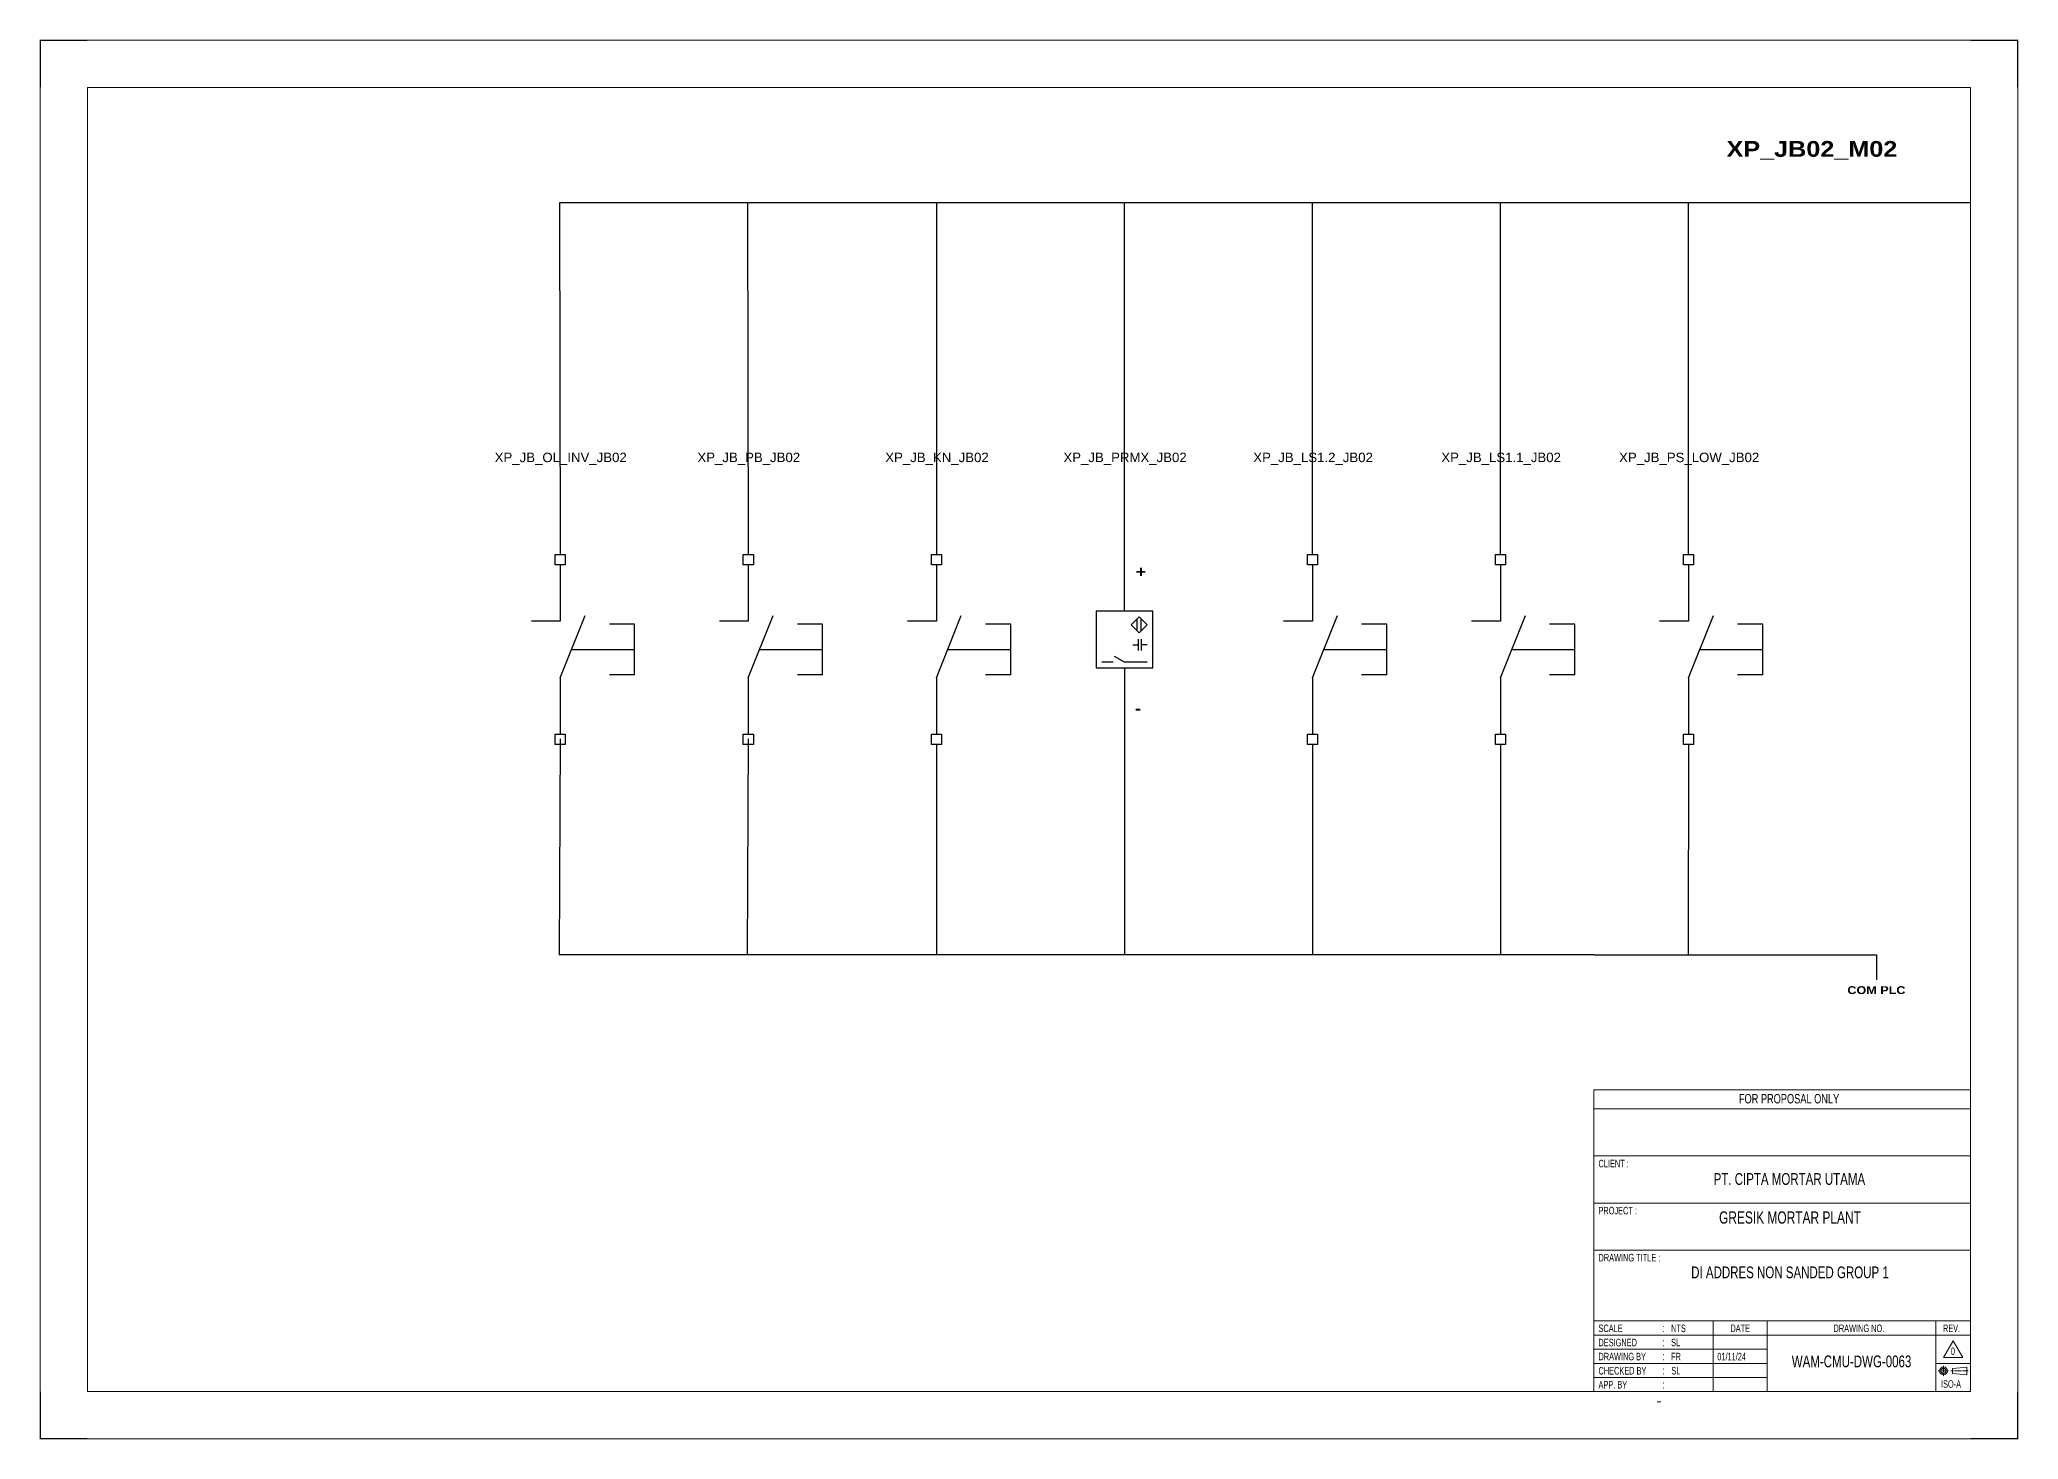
# Model space of a CAD drawing. Header units: centimetres. Extents: x -30014 to 38541, y 15960 to 46751.
# Drawn here: x -6631 to -348, y 33853 to 38297 of the extents above; entities that cross this region are included whole.
import ezdxf
from ezdxf.enums import TextEntityAlignment as Align

# ---------------------------------------------------------------- set-up
doc = ezdxf.new("R2010")
doc.units = ezdxf.units.CM
doc.header["$MEASUREMENT"] = 0
doc.linetypes.add('CENTER', pattern=[2, 1.25, -0.25, 0.25, -0.25])
for name, color, linetype in [('1', 7, 'Continuous'), ('Etiket-Line-L', 7, 'Continuous'), ('EtIket-Line-S', 2, 'Continuous'), ('Etiket-Text-List0', 2, 'Continuous'), ('Etiket-Text-List1', 3, 'Continuous'), ('Etiket-Text-List2', 1, 'Continuous')]:
    doc.layers.add(name, color=color, linetype=linetype)
for name, color, linetype, lineweight in [('Center_line', 2, 'CENTER', 5), ('Etiket', 7, 'Continuous', 5), ('Object', 4, 'Continuous', 25)]:
    doc.layers.add(name, color=color, linetype=linetype, lineweight=lineweight)
doc.styles.add('Bold', font='ariblk.ttf', dxfattribs={"height": 25.4})
doc.styles.add('DIM', font='romans', dxfattribs={"height": 6.096})
doc.styles.get("Standard").update_dxf_attribs({"font": 'arial.ttf'})

# ---------------------------------------------------------------- blocks, each defined once
blk = doc.blocks.new('x5 Out Line')
at = {"const_width": 0.3}
for points in [[(9.65, 286.71), (0, 286.71), (0, 277.06)], [(405.45, 277.06), (405.45, 286.71), (395.8, 286.71)], [(0, 9.65), (0, 0), (9.65, 0)], [(405.45, 9.65), (405.45, 0), (395.8, 0)]]:
    blk.add_lwpolyline(points, dxfattribs=at)
at = {"lineweight": 15}
blk.add_lwpolyline([(395.8, 9.65), (395.8, 277.06), (9.65, 277.06), (9.65, 9.65)], close=True, dxfattribs=at)
at = {"layer": 'EtIket-Line-S', "lineweight": 9, "ltscale": 0.5}
blk.add_lwpolyline([(0, 0), (405.45, 0), (405.45, 286.71), (0, 286.71)], close=True, dxfattribs=at)
blk = doc.blocks.new('A$C6CDB76E5')
at = {"lineweight": 15}
for p, q in [((-196.2, 0), (-196.2, 157.1)), ((-196.2, 157.1), (0, 157.1)), ((0, 0), (0, 157.1)), ((-196.2, 147.3), (0, 147.3)), ((-196.2, 122.8), (0, 122.8)), ((-196.2, 98.2), (0, 98.2)), ((-196.2, 73.7), (0, 73.7)), ((-196.2, 36.8), (0, 36.8)), ((-134, 0), (-134, 36.8)), ((-105.9, 0), (-105.9, 36.8)), ((-18.1, 0), (-18.1, 36.8)), ((-196.2, 29.4), (0, 29.4)), ((-196.2, 22.1), (-105.9, 22.1)), ((-196.2, 14.7), (-105.9, 14.7)), ((-18.1, 14.7), (0, 14.7)), ((-196.2, 7.4), (-105.9, 7.4))]:
    blk.add_line(p, q, dxfattribs=at)
at = {"layer": 'Center_line', "lineweight": 13}
for p, q in [((-16.9, 10.8), (-11.3, 10.8)), ((-14.1, 13.5), (-14.1, 8)), ((-10.3, 10.8), (-1.2, 10.8))]:
    blk.add_line(p, q, dxfattribs=at)
at = {"layer": 'Etiket-Line-L', "lineweight": 15}
for p, q in [((0, 0), (0, 122.6)), ((-196.2, 0), (0, 0))]:
    blk.add_line(p, q, dxfattribs=at)
blk.add_lwpolyline([(-9, 26.4), (-4, 17.7), (-14.1, 17.7)], close=True, dxfattribs=at)
at = {"layer": 'Object', "lineweight": 15}
blk.add_lwpolyline([(-9.5, 9.5), (-1.9, 8.7), (-1.9, 12.8), (-9.5, 12)], close=True, dxfattribs=at)
for radius in [2.03, 1.27]:
    blk.add_circle((-14.1, 10.8), radius, dxfattribs=at)
at = {"layer": '1', "color": 3, "lineweight": 9, "width": 0.7}
blk.add_text('ISO-A', height=3.91, dxfattribs=at).set_placement((-15.4, 2))
at = {"layer": 'Etiket-Text-List0', "lineweight": 13, "width": 0.7}
for s, height, p in [('CLIENT :', 3.92, (-193.8, 116.8)), ('PROJECT :', 3.92, (-193.8, 92.3)), ('DRAWING TITLE :', 3.923, (-193.8, 67.8)), ('SCALE', 3.92, (-193.8, 31)), (':', 4.17, (-160.6, 31)), ('DATE', 3.92, (-125.1, 31)), ('DRAWING NO.', 3.923, (-71.4, 31)), ('REV.', 3.92, (-14.4, 31)), ('DESIGNED', 3.92, (-193.8, 23.6)), (':', 4.17, (-160.6, 23.6)), ('CHECKED BY ', 3.923, (-193.8, 8.9)), ('DRAWING BY', 3.92, (-193.8, 16.3)), (':', 4.17, (-160.6, 16.3)), (':', 4.17, (-160.6, 8.9)), ('APP. BY ', 3.92, (-193.8, 1.6)), (':', 4.17, (-160.6, 1.6))]:
    blk.add_text(s, height=height, dxfattribs=at).set_placement(p)
at = {"layer": 'Etiket-Text-List1', "lineweight": 9, "width": 0.7}
for tag, p in [('1:XXXX', (-156, 31)), ('EN', (-156, 23.6)), ('DD/MM/YY', (-131.3, 23.6)), ('1', (-10.3, 19.1)), ('EN', (-156, 16.3)), ('EN', (-155.8, 8.9)), ('DD/MM/YY', (-131.3, 16.3)), ('DD/MM/YY', (-131.3, 8.9)), ('EN', (-155.7, 1.6)), ('DD/MM/YY', (-131.3, 1.6))]:
    blk.add_attdef(tag, p, '', height=3.92, dxfattribs=at)
at = {"layer": 'Etiket-Text-List2', "lineweight": 13, "width": 0.7}
for tag, height, p in [('FOR FABRICATION', 4.9, (-94.6, 150.1)), ('CLIENT_NAME', 6.13, (-94.1, 107.7)), ('PROJECT_1', 4.9, (-94.1, 87.5)), ('PROJECT_2', 4.9, (-94.1, 79.2)), ('DRAWING_TITLE1', 6.13, (-94.1, 59)), ('DRAWING_TITLE2', 6.13, (-94.1, 49.9)), ('DRAWING_TITLE3', 6.13, (-94.1, 40.1)), ('LDP-X-XXX-AR-01', 6.13, (-62, 12.7))]:
    blk.add_attdef(tag, text='', height=height, dxfattribs=at).set_placement(p, align=Align.CENTER)

msp = doc.modelspace()

# ---------------------------------------------------------------- linework, layer by layer
at = {"color": 146, "ltscale": 50, "true_color": 0x105689}
for p, q in [((-4383, 37778.6), (-4980, 37778.6)), ((-4980, 37778.6), (-4977.5, 36661.5)), ((-4383, 37778.6), (-4380.5, 36661.5)), ((-4082, 37778.6), (-4383, 37778.6)), ((-3485, 37778.6), (-4082, 37778.6)), ((-3783.5, 37778.6), (-3783.5, 36661.5)), ((-2888, 37778.6), (-3485, 37778.6)), ((-3186.5, 36661.5), (-3186.5, 37778.6)), ((-2291, 37778.6), (-2888, 37778.6)), ((-2589.5, 36661.5), (-2589.5, 37778.6)), ((-1694, 37778.6), (-2291, 37778.6)), ((-1992.5, 36661.5), (-1992.5, 37778.6)), ((-1097, 37778.6), (-1694, 37778.6)), ((-1395.5, 36661.5), (-1395.5, 37778.6)), ((-500, 37778.6), (-1097, 37778.6)), ((-4977.5, 36076.2), (-4981.5, 35391.4)), ((-4380.5, 36076.2), (-4384.5, 35391.4)), ((-3186.5, 36123.1), (-3186.5, 35391.4)), ((-3783.5, 36059.1), (-3783.5, 35391.4)), ((-2589.5, 36059.1), (-2589.5, 35391.4)), ((-1992.5, 36059.1), (-1992.5, 35391.4)), ((-1395.5, 36059.1), (-1396.3, 35391.4)), ((-4384.5, 35391.4), (-4981.5, 35391.4)), ((-4085, 35391.4), (-4384.5, 35391.4)), ((-2890, 35391.4), (-4085, 35391.4)), ((-1695, 35391.4), (-2890, 35391.4)), ((-2890, 35391.4), (-2890, 35391.4)), ((-1695, 35391.4), (-798.5, 35391.4)), ((-798.5, 35391.4), (-798.5, 35311.4))]:
    msp.add_line(p, q, dxfattribs=at)
at = {"ltscale": 50}
for p, q in [((-4977.5, 36629.5), (-4977.5, 36450.1)), ((-4380.5, 36629.5), (-4380.5, 36450.1)), ((-3783.5, 36629.5), (-3783.5, 36450.1)), ((-3186.5, 36482.1), (-3186.5, 36661.5)), ((-2589.5, 36629.5), (-2589.5, 36450.1)), ((-1992.5, 36629.5), (-1992.5, 36450.1)), ((-1395.5, 36629.5), (-1395.5, 36450.1)), ((-3222.4, 36320.5), (-3258.3, 36320.5)), ((-3159.6, 36375.3), (-3141.6, 36375.3)), ((-3114.7, 36375.3), (-3132.7, 36375.3)), ((-4977.5, 36270.6), (-4977.5, 36091.1)), ((-4380.5, 36270.6), (-4380.5, 36091.1)), ((-3783.5, 36270.6), (-3783.5, 36091.1)), ((-3186.5, 36302.6), (-3186.5, 36123.1)), ((-2589.5, 36270.6), (-2589.5, 36091.1)), ((-1992.5, 36270.6), (-1992.5, 36091.1)), ((-1395.5, 36270.6), (-1395.5, 36091.1))]:
    msp.add_line(p, q, dxfattribs=at)
at = {"ltscale": 500}
for p, q in [((-4977.5, 36450.1), (-5069.3, 36450.1)), ((-4977.5, 36270.6), (-4898.3, 36468.6)), ((-4741.6, 36440.3), (-4821.6, 36440.3)), ((-4741.6, 36280.3), (-4741.6, 36440.3)), ((-4380.5, 36450.1), (-4472.3, 36450.1)), ((-4380.5, 36270.6), (-4301.3, 36468.6)), ((-4144.6, 36440.3), (-4224.6, 36440.3)), ((-4144.6, 36280.3), (-4144.6, 36440.3)), ((-3783.5, 36450.1), (-3875.3, 36450.1)), ((-3783.5, 36270.6), (-3704.3, 36468.6)), ((-3547.6, 36440.3), (-3627.6, 36440.3)), ((-3547.6, 36280.3), (-3547.6, 36440.3)), ((-2589.5, 36450.1), (-2681.3, 36450.1)), ((-2589.5, 36270.6), (-2510.3, 36468.6)), ((-2353.6, 36440.3), (-2433.6, 36440.3)), ((-2353.6, 36280.3), (-2353.6, 36440.3)), ((-1992.5, 36450.1), (-2084.3, 36450.1)), ((-1992.5, 36270.6), (-1913.3, 36468.6)), ((-1756.6, 36440.3), (-1836.6, 36440.3)), ((-1756.6, 36280.3), (-1756.6, 36440.3)), ((-1395.5, 36450.1), (-1487.3, 36450.1)), ((-1395.5, 36270.6), (-1316.3, 36468.6)), ((-1159.6, 36440.3), (-1239.6, 36440.3)), ((-1159.6, 36280.3), (-1159.6, 36440.3)), ((-4941.6, 36360.3), (-4741.6, 36360.3)), ((-4344.6, 36360.3), (-4144.6, 36360.3)), ((-3747.6, 36360.3), (-3547.6, 36360.3)), ((-2553.6, 36360.3), (-2353.6, 36360.3)), ((-1956.6, 36360.3), (-1756.6, 36360.3)), ((-1359.6, 36360.3), (-1159.6, 36360.3)), ((-4741.6, 36280.3), (-4821.6, 36280.3)), ((-4144.6, 36280.3), (-4224.6, 36280.3)), ((-3547.6, 36280.3), (-3627.6, 36280.3)), ((-2353.6, 36280.3), (-2433.6, 36280.3)), ((-1756.6, 36280.3), (-1836.6, 36280.3)), ((-1159.6, 36280.3), (-1239.6, 36280.3))]:
    msp.add_line(p, q, dxfattribs=at)
for points in [[(-4961.5, 36629.5), (-4993.5, 36629.5), (-4993.5, 36661.5), (-4961.5, 36661.5)], [(-4364.5, 36629.5), (-4396.5, 36629.5), (-4396.5, 36661.5), (-4364.5, 36661.5)], [(-3767.5, 36629.5), (-3799.5, 36629.5), (-3799.5, 36661.5), (-3767.5, 36661.5)], [(-2573.5, 36629.5), (-2605.5, 36629.5), (-2605.5, 36661.5), (-2573.5, 36661.5)], [(-1976.5, 36629.5), (-2008.5, 36629.5), (-2008.5, 36661.5), (-1976.5, 36661.5)], [(-1379.5, 36629.5), (-1411.5, 36629.5), (-1411.5, 36661.5), (-1379.5, 36661.5)], [(-4961.5, 36059.1), (-4993.5, 36059.1), (-4993.5, 36091.1), (-4961.5, 36091.1)], [(-4364.5, 36059.1), (-4396.5, 36059.1), (-4396.5, 36091.1), (-4364.5, 36091.1)], [(-3767.5, 36059.1), (-3799.5, 36059.1), (-3799.5, 36091.1), (-3767.5, 36091.1)], [(-2573.5, 36059.1), (-2605.5, 36059.1), (-2605.5, 36091.1), (-2573.5, 36091.1)], [(-1976.5, 36059.1), (-2008.5, 36059.1), (-2008.5, 36091.1), (-1976.5, 36091.1)], [(-1379.5, 36059.1), (-1411.5, 36059.1), (-1411.5, 36091.1), (-1379.5, 36091.1)]]:
    msp.add_lwpolyline(points, close=True, dxfattribs=at)
at = {"ltscale": 50}
for points in [[(-3096.8, 36482.1), (-3276.3, 36482.1), (-3276.3, 36302.6), (-3096.8, 36302.6)], [(-3140.1, 36413.3), (-3114.7, 36438.7), (-3140.1, 36464.1), (-3165.5, 36438.7)]]:
    msp.add_lwpolyline(points, close=True, dxfattribs=at)
for points in [[(-3147.3, 36456.9), (-3147.3, 36420.5)], [(-3132.9, 36420.5), (-3132.9, 36456.9)], [(-3141.6, 36357.4), (-3141.6, 36375.3), (-3141.6, 36393.3)], [(-3132.7, 36357.4), (-3132.7, 36375.3), (-3132.7, 36393.3)], [(-3114.7, 36320.5), (-3186.5, 36320.5), (-3217.6, 36338.5)]]:
    msp.add_lwpolyline(points, dxfattribs=at)

# ---------------------------------------------------------------- block references
at = {"layer": 'Etiket', "lineweight": 0}
ref = msp.add_blockref('A$C6CDB76E5', (-500, 34004.4), dxfattribs=dict(at, xscale=6.095870930054101, yscale=6.095870930054101, zscale=6.095870930054101))
ref.add_attrib('FOR FABRICATION', 'FOR PROPOSAL ONLY', dxfattribs={"layer": 'Etiket-Text-List2', "lineweight": 13, "height": 29.894, "width": 0.7}).set_placement((-1076.4, 34919.3), align=Align.CENTER)
ref.add_attrib('CLIENT_NAME', 'PT. CIPTA MORTAR UTAMA', dxfattribs={"layer": 'Etiket-Text-List2', "lineweight": 13, "height": 37.368, "width": 0.7}).set_placement((-1075.4, 34660.7), align=Align.CENTER)
ref.add_attrib('PROJECT_1', 'GRESIK MORTAR PLANT', dxfattribs={"layer": 'Etiket-Text-List2', "lineweight": 13, "height": 38.709, "width": 0.7}).set_placement((-1073.5, 34537.7), align=Align.CENTER)
ref.add_attrib('DRAWING_TITLE1', 'DI ADDRES NON SANDED GROUP 1', dxfattribs={"layer": 'Etiket-Text-List2', "lineweight": 13, "height": 37.368, "width": 0.7}).set_placement((-1073.5, 34364.3), align=Align.CENTER)
ref.add_attrib('1:XXXX', 'NTS', (-1450.9, 34193.3), dxfattribs={"layer": 'Etiket-Text-List1', "lineweight": 13, "height": 23.92, "width": 0.7})
ref.add_attrib('EN', 'SL', (-1450.9, 34148.5), dxfattribs={"layer": 'Etiket-Text-List1', "lineweight": 13, "height": 23.92, "width": 0.7})
ref.add_attrib('EN', 'FR', (-1450.9, 34103.6), dxfattribs={"layer": 'Etiket-Text-List1', "lineweight": 13, "height": 23.92, "width": 0.7})
ref.add_attrib('DD/MM/YY', '01/11/24', (-1304.2, 34103.6), dxfattribs={"layer": 'Etiket-Text-List1', "lineweight": 13, "height": 23.92, "width": 0.7})
ref.add_attrib('EN', 'SL', (-1450, 34058.8), dxfattribs={"layer": 'Etiket-Text-List1', "lineweight": 13, "height": 23.92, "width": 0.7})
ref.add_attrib('LDP-X-XXX-AR-01', 'WAM-CMU-DWG-0063', dxfattribs={"layer": 'Etiket-Text-List2', "lineweight": 15, "height": 37.368, "width": 0.7}).set_placement((-878, 34081.6), align=Align.CENTER)
ref.add_attrib('1', '0', (-562.8, 34120.5), dxfattribs={"layer": 'Etiket-Text-List1', "lineweight": 13, "height": 23.9, "width": 0.7})
at = {"layer": 'Etiket-Line-L', "lineweight": 0}
ref = msp.add_blockref('x5 Out Line', (-6628.3, 33854.9), dxfattribs=dict(at, xscale=15.48351216233742, yscale=15.48351216233742, zscale=15.48351216233742))
ref.add_attrib('FILE_NAME', '-', (-1498.2, 33962.9), dxfattribs={"layer": 'Etiket-Text-List1', "lineweight": 13, "height": 21.7, "style": 'DIM', "width": 0.7})

# ---------------------------------------------------------------- texts
at = {"ltscale": 500, "style": 'Bold'}
msp.add_text('XP_JB02_M02', height=50, dxfattribs=at).set_placement((-1274.9, 37924.5))
at = {"ltscale": 50}
for s, p in [('XP_JB_OL_INV_JB02', (-4976.1, 36970.1)), ('XP_JB_PB_JB02', (-4379.1, 36970.1)), ('XP_JB_KN_JB02', (-3781.5, 36970.1)), ('XP_JB_PRMX_JB02', (-3184.5, 36970.1)), ('XP_JB_LS1.2_JB02', (-2587.5, 36970.1)), ('XP_JB_LS1.1_JB02', (-1990.5, 36970.1)), ('XP_JB_PS_LOW_JB02', (-1393.5, 36970.1))]:
    msp.add_text(s, height=30, dxfattribs=at).set_placement(p, align=Align.MIDDLE_CENTER)
at = {"ltscale": 500, "style": 'Bold'}
msp.add_text('+', height=35.9, dxfattribs=at).set_placement((-3117.3, 36625.7), align=Align.TOP_RIGHT)
msp.add_text('-', height=35.9, dxfattribs=at).set_placement((-3133.9, 36144.6), align=Align.BOTTOM_RIGHT)
at = {"ltscale": 50, "style": 'Bold'}
msp.add_text('COM PLC', height=25, dxfattribs=at).set_placement((-799, 35291.4), align=Align.TOP_CENTER)

doc.saveas('drawing.dxf')
